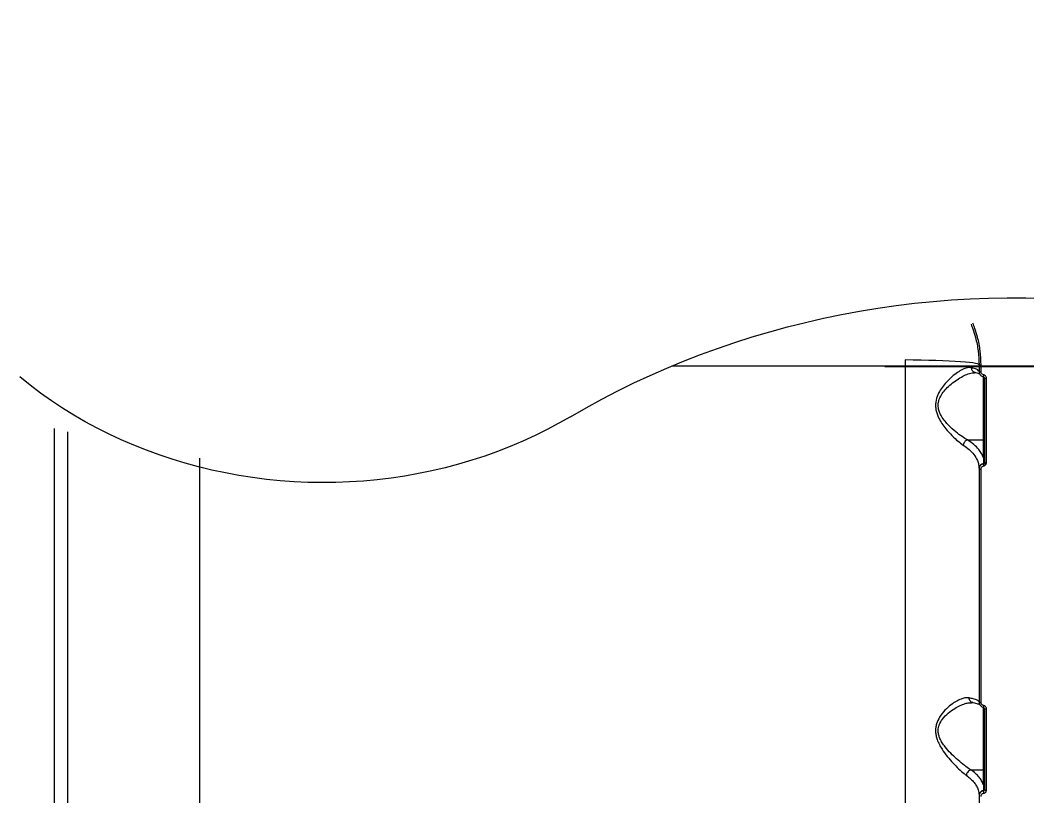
# Model space of a CAD drawing. Header units: millimetres. Extents: x -6901 to 7060, y -7557 to 6158.
# Drawn here: x 1490.2 to 1960.5, y -1412.7 to -1050.3 of the extents above; entities that cross this region are included whole.
import ezdxf

# ---------------------------------------------------------------- set-up
doc = ezdxf.new("R2010")
doc.units = ezdxf.units.MM
for name, color, linetype in [('DIKOM_ОБЪЕКТ', 7, 'Continuous'), ('DIKOM_РАЗМЕР_ЗОНА', 7, 'Continuous'), ('DIKOM_РАЗМЕР_ОБЪЕКТА', 7, 'Continuous')]:
    doc.layers.add(name, color=color, linetype=linetype)
doc.styles.add('style1', font='arial.ttf', dxfattribs={"width": 0.8})
doc.dimstyles.new('1-50', dxfattribs={"dimtxt": 300, "dimasz": 200, "dimexe": 100, "dimexo": 0, "dimgap": 100, "dimtad": 1, "dimtxsty": 'style1', "dimcen": 200, "dimclrd": 7, "dimclre": 7, "dimclrt": 7, "dimadec": 1, "dimazin": 2, "dimtfac": 1, "dimtmove": 0, "dimatfit": 2, "dimfxl": 0, "dimlwd": 25, "dimlwe": 18, "dimarcsym": 0})

# ---------------------------------------------------------------- blocks, each defined once
blk = doc.blocks.new('*D1')
at = {"layer": 'Defpoints', "color": 0, "transparency": 16777216}
for p in [(-4076.66, -462.32), (4983.51, -3127.59), (4983.51, -6854.07)]:
    blk.add_point(p, dxfattribs=at)
at = {"layer": 'DIKOM_РАЗМЕР_ОБЪЕКТА', "color": 7, "lineweight": 18, "transparency": 16777216}
for p, q in [((-4076.66, -462.32), (-4076.66, -6954.07)), ((4983.51, -3127.59), (4983.51, -6954.07))]:
    blk.add_line(p, q, dxfattribs=at)
at = {"layer": 'DIKOM_РАЗМЕР_ОБЪЕКТА', "color": 7, "lineweight": 25, "transparency": 16777216}
blk.add_line((-3876.66, -6854.07), (4783.51, -6854.07), dxfattribs=at)
at = {"layer": 'DIKOM_РАЗМЕР_ОБЪЕКТА', "color": 7, "transparency": 16777216}
for points in [[(-3876.66, -6820.74), (-3876.66, -6887.4), (-4076.66, -6854.07)], [(4783.51, -6820.74), (4783.51, -6887.4), (4983.51, -6854.07)]]:
    blk.add_solid(points, dxfattribs=at)
at = {"layer": 'DIKOM_РАЗМЕР_ОБЪЕКТА', "color": 7, "transparency": 16777216, "insert": (453.43, -6600.9), "char_height": 300, "attachment_point": 5, "style": 'style1'}
blk.add_mtext('9050', dxfattribs=at)
blk = doc.blocks.new('*D2')
at = {"layer": 'Defpoints', "color": 0, "transparency": 16777216}
for p in [(-1102.73, 4151.17), (-5819.23, -4492.42), (4721.24, -4492.42)]:
    blk.add_point(p, dxfattribs=at)
at = {"layer": 'DIKOM_РАЗМЕР_ОБЪЕКТА', "color": 7, "lineweight": 18, "transparency": 16777216}
for p, q in [((-1102.73, 4151.17), (-5919.23, 4151.17)), ((4721.24, -4492.42), (-5919.23, -4492.42))]:
    blk.add_line(p, q, dxfattribs=at)
at = {"layer": 'DIKOM_РАЗМЕР_ОБЪЕКТА', "color": 7, "lineweight": 25, "transparency": 16777216}
blk.add_line((-5819.23, 3951.17), (-5819.23, -4292.42), dxfattribs=at)
at = {"layer": 'DIKOM_РАЗМЕР_ОБЪЕКТА', "color": 7, "transparency": 16777216}
for points in [[(-5852.56, 3951.17), (-5785.89, 3951.17), (-5819.23, 4151.17)], [(-5852.56, -4292.42), (-5785.89, -4292.42), (-5819.23, -4492.42)]]:
    blk.add_solid(points, dxfattribs=at)
at = {"layer": 'DIKOM_РАЗМЕР_ОБЪЕКТА', "color": 7, "transparency": 16777216, "insert": (-6072.4, -170.63), "char_height": 300, "attachment_point": 5, "rotation": 90, "style": 'style1'}
blk.add_mtext('8650', dxfattribs=at)
blk = doc.blocks.new('*D3')
at = {"layer": 'Defpoints', "color": 0, "transparency": 16777216}
for p in [(-1553.27, 6158.28), (-6450.85, -6312.94), (5659.92, -6312.94)]:
    blk.add_point(p, dxfattribs=at)
at = {"layer": 'DIKOM_РАЗМЕР_ЗОНА', "color": 7, "lineweight": 18, "transparency": 16777216}
for p, q in [((-1553.27, 6158.28), (-6550.85, 6158.28)), ((5659.92, -6312.94), (-6550.85, -6312.94))]:
    blk.add_line(p, q, dxfattribs=at)
at = {"layer": 'DIKOM_РАЗМЕР_ЗОНА', "color": 7, "lineweight": 25, "transparency": 16777216}
blk.add_line((-6450.85, 5958.28), (-6450.85, -6112.94), dxfattribs=at)
at = {"layer": 'DIKOM_РАЗМЕР_ЗОНА', "color": 7, "transparency": 16777216}
for points in [[(-6484.18, 5958.28), (-6417.52, 5958.28), (-6450.85, 6158.28)], [(-6484.18, -6112.94), (-6417.52, -6112.94), (-6450.85, -6312.94)]]:
    blk.add_solid(points, dxfattribs=at)
at = {"layer": 'DIKOM_РАЗМЕР_ЗОНА', "color": 7, "transparency": 16777216, "insert": (-6704.02, -77.33), "char_height": 300, "attachment_point": 5, "rotation": 90, "style": 'style1'}
blk.add_mtext('12500', dxfattribs=at)
blk = doc.blocks.new('*D4')
at = {"layer": 'Defpoints', "color": 0, "transparency": 16777216}
for p in [(-5588.2, -1083.32), (7059.54, -2218.88), (7059.54, -7457.08)]:
    blk.add_point(p, dxfattribs=at)
at = {"layer": 'DIKOM_РАЗМЕР_ЗОНА', "color": 7, "lineweight": 18, "transparency": 16777216}
for p, q in [((-5588.2, -1083.32), (-5588.2, -7557.08)), ((7059.54, -2218.88), (7059.54, -7557.08))]:
    blk.add_line(p, q, dxfattribs=at)
at = {"layer": 'DIKOM_РАЗМЕР_ЗОНА', "color": 7, "lineweight": 25, "transparency": 16777216}
blk.add_line((-5388.2, -7457.08), (6859.54, -7457.08), dxfattribs=at)
at = {"layer": 'DIKOM_РАЗМЕР_ЗОНА', "color": 7, "transparency": 16777216}
for points in [[(-5388.2, -7423.74), (-5388.2, -7490.41), (-5588.2, -7457.08)], [(6859.54, -7423.74), (6859.54, -7490.41), (7059.54, -7457.08)]]:
    blk.add_solid(points, dxfattribs=at)
at = {"layer": 'DIKOM_РАЗМЕР_ЗОНА', "color": 7, "transparency": 16777216, "insert": (735.67, -7203.9), "char_height": 300, "attachment_point": 5, "style": 'style1'}
blk.add_mtext('12650', dxfattribs=at)

msp = doc.modelspace()

# ---------------------------------------------------------------- linework, layer by layer
at = {"layer": 'DIKOM_ОБЪЕКТ', "color": 7, "linetype": 'Continuous', "lineweight": 15}
for p, q in [((1794.694, -1211.874), (2116.671, -1211.874)), ((1894.187, -1212.098), (2018.177, -1212.098)), ((1903.679, -1209.096), (1903.679, -1687.754)), ((1938.182, -1211.326), (1938.182, -1214.52)), ((1939.141, -1214.579), (1939.141, -1211.383)), ((1940.182, -1216.969), (1940.182, -1246.437)), ((1940.682, -1217.486), (1940.682, -1256.949)), ((1941.647, -1257.043), (1941.647, -1217.547)), ((1506.299, -1472.324), (1506.299, -1241.142)), ((1512.299, -1242.701), (1512.299, -1472.324)), ((1932.795, -1246.437), (1940.182, -1246.437)), ((1940.182, -1246.437), (1940.182, -1254.564)), ((1574.182, -1499.383), (1574.182, -1254.892)), ((1938.182, -1259.736), (1938.182, -1260.03)), ((1938.182, -1260.03), (1938.182, -1368.933)), ((1939.141, -1369.119), (1939.141, -1260.127)), ((1940.265, -1257.5), (1940.265, -1257.597)), ((1934.504, -1369.212), (1934.683, -1369.208)), ((1940.182, -1371.292), (1940.182, -1400.582)), ((1940.682, -1371.858), (1940.682, -1409.826)), ((1941.647, -1410.047), (1941.647, -1372.047)), ((1934.376, -1400.582), (1940.182, -1400.582)), ((1940.182, -1400.582), (1940.182, -1407.383)), ((1940.265, -1410.216), (1940.265, -1410.388)), ((1938.182, -1412.452), (1938.182, -1412.736)), ((1938.182, -1412.736), (1938.182, -1519.239))]:
    msp.add_line(p, q, dxfattribs=at)
at = {"layer": 'DIKOM_ОБЪЕКТ', "color": 7, "linetype": 'Continuous', "lineweight": 15, "flags": 128}
for points in [[(1747.353, -1235.573), (1754.581, -1231.415), (1761.92, -1227.404), (1769.366, -1223.544), (1776.914, -1219.836), (1784.56, -1216.283), (1792.3, -1212.885), (1800.131, -1209.646), (1808.046, -1206.567), (1816.043, -1203.649), (1824.117, -1200.895), (1832.264, -1198.305), (1840.478, -1195.882), (1848.755, -1193.626), (1857.091, -1191.538), (1865.482, -1189.621), (1873.922, -1187.874), (1882.407, -1186.3), (1890.933, -1184.898), (1899.494, -1183.67), (1908.086, -1182.616), (1916.704, -1181.736), (1925.344, -1181.032), (1934, -1180.504), (1942.668, -1180.152), (1951.343, -1179.975), (1960.021, -1179.975), (1968.696, -1180.152)], [(1938.182, -1211.326), (1937.999, -1211.112), (1937.454, -1210.899), (1936.55, -1210.69), (1935.297, -1210.487), (1933.705, -1210.291), (1931.789, -1210.105), (1929.567, -1209.93), (1927.059, -1209.768), (1924.287, -1209.62), (1921.277, -1209.488), (1918.057, -1209.372), (1914.655, -1209.275), (1911.103, -1209.195), (1907.434, -1209.136), (1903.679, -1209.096)], [(1747.353, -1235.573), (1741.929, -1238.666), (1736.395, -1241.608), (1730.756, -1244.397), (1725.017, -1247.03), (1719.185, -1249.504), (1713.266, -1251.817), (1707.265, -1253.966), (1701.189, -1255.95), (1695.042, -1257.766), (1688.833, -1259.412), (1682.567, -1260.888), (1676.249, -1262.19), (1669.887, -1263.319), (1663.488, -1264.273), (1657.056, -1265.051), (1650.599, -1265.651), (1644.124, -1266.075), (1637.636, -1266.32), (1631.143, -1266.388), (1624.65, -1266.277), (1618.165, -1265.989), (1611.693, -1265.522), (1605.242, -1264.879), (1598.817, -1264.058), (1592.426, -1263.062), (1586.074, -1261.891), (1579.769, -1260.547), (1573.515, -1259.03), (1567.321, -1257.342), (1561.191, -1255.486), (1555.132, -1253.462), (1549.15, -1251.273), (1543.252, -1248.92), (1537.442, -1246.408), (1531.727, -1243.737), (1526.113, -1240.911), (1520.605, -1237.932), (1515.208, -1234.803), (1509.929, -1231.529), (1504.772, -1228.111), (1499.742, -1224.553), (1494.846, -1220.859), (1490.087, -1217.032)]]:
    msp.add_lwpolyline(points, dxfattribs=at)
at = {"layer": 'DIKOM_ОБЪЕКТ', "color": 7, "linetype": 'Continuous', "lineweight": 15}
for centre, radius, start, end in [((1938.909, -1207.137), 4.252, 260.15721, 273.13632), ((1938.909, -1210.521), 4.065, 259.69909, 273.28055), ((1948.09, -1217.639), 7.856, 168.42777, 175.24938), ((1941.412, -1213.615), 3.939, 259.31226, 273.41907), ((1940.204, -1245.96), 0.478, 267.34124, 357.06839), ((1940.204, -1254.086), 0.478, 267.34064, 357.06805), ((1940.525, -1259.831), 2.345, 96.36681, 177.66901), ((1938.91, -1257.605), 2.533, 253.28255, 275.23212), ((1940.197, -1257.005), 0.5, 277.84593, 328.19281), ((1950.919, -1256.71), 10.691, 184.75788, 190.10729), ((1943.065, -1254.279), 3.861, 230.74138, 245.54834), ((1941.414, -1254.435), 2.618, 253.76819, 275.11655), ((1938.917, -1367.71), 1.427, 238.96891, 279.03001), ((1970.58, -1375.932), 30.656, 169.95261, 171.464), ((1941.421, -1370.642), 1.423, 238.70286, 279.14755), ((1940.204, -1400.104), 0.478, 267.33817, 357.07052), ((1940.525, -1412.547), 2.345, 96.36731, 177.66927), ((1940.204, -1406.905), 0.478, 267.33884, 357.06985), ((1940.213, -1409.75), 0.469, 276.36565, 357.66946), ((1948.694, -1409.978), 8.438, 182.78304, 190.41496), ((1941.425, -1408.797), 1.269, 234.17607, 280.1081)]:
    msp.add_arc(centre, radius, start, end, dxfattribs=at)
for points, knots in [([(1934.452, -1192.376), (1934.745, -1193.092), (1935.525, -1195.132), (1936.796, -1199.257), (1937.94, -1204.869), (1938.101, -1209.162), (1938.182, -1211.326)], [0.69151311, 0.69151311, 0.69151311, 0.69151311, 0.72834532, 0.79549306, 0.89688926, 1, 1, 1, 1]), ([(1939.141, -1211.383), (1939.061, -1209.21), (1938.899, -1204.827), (1937.743, -1199.136), (1936.426, -1194.848), (1935.612, -1192.724), (1935.278, -1191.917)], [0, 0, 0, 0, 0.10130481, 0.20432511, 0.26954805, 0.31023723, 0.31023723, 0.31023723, 0.31023723]), ([(1934.7, -1212.671), (1934.312, -1212.622), (1933.535, -1212.524), (1931.94, -1212.868), (1929.913, -1213.746), (1927.435, -1215.341), (1924.852, -1217.447), (1922.477, -1219.874), (1920.439, -1222.492), (1918.827, -1225.326), (1917.96, -1228.116), (1917.828, -1230.555), (1918.026, -1232.443), (1918.534, -1234.308), (1919.44, -1236.48), (1920.808, -1238.824), (1922.919, -1241.65), (1925.504, -1244.494), (1928.303, -1247.062), (1929.987, -1248.277), (1930.754, -1248.831)], [0, 0, 0, 0, 0.0450767, 0.0901834, 0.1588881, 0.2276838, 0.2984045, 0.3691135, 0.4250487, 0.4808188, 0.5408197, 0.5713841, 0.6019548, 0.6344664, 0.6670297, 0.7198472, 0.7727703, 0.8528854, 0.9329861, 1, 1, 1, 1]), ([(1938.182, -1214.45), (1938.073, -1214.208), (1937.851, -1213.718), (1936.422, -1213.122), (1935.123, -1212.782), (1934.7, -1212.671)], [0, 0, 0, 0, 0.3958746, 0.8032235, 1, 1, 1, 1]), ([(1936.346, -1215.009), (1936.305, -1215.004), (1936.011, -1214.97), (1935.53, -1214.639), (1935.007, -1214.048), (1934.758, -1213.385), (1934.7, -1212.914), (1934.7, -1212.716), (1934.7, -1212.671)], [0, 0, 0, 0, 0.0418065, 0.3001191, 0.5584314, 0.8167519, 0.9580007, 1, 1, 1, 1]), ([(1932.787, -1246.438), (1932.786, -1246.438), (1931.97, -1245.985), (1930.201, -1244.883), (1927.249, -1242.676), (1924.512, -1240.223), (1922.259, -1237.752), (1920.801, -1235.734), (1919.818, -1233.825), (1919.176, -1231.924), (1919.042, -1230.23), (1919.31, -1228.127), (1920.141, -1225.963), (1921.856, -1223.537), (1924.005, -1221.281), (1926.531, -1219.194), (1929.248, -1217.388), (1931.888, -1216.006), (1934.018, -1215.277), (1935.389, -1214.997), (1935.916, -1215.037), (1936.025, -1215.046)], [0, 0, 0, 0, 0.00005, 0.0712324, 0.1549606, 0.2408364, 0.2946366, 0.3495138, 0.381093, 0.413544, 0.4592317, 0.4720691, 0.530641, 0.5868142, 0.6448912, 0.718862, 0.7943284, 0.8665781, 0.9405888, 0.9876303, 1, 1, 1, 1]), ([(1936.406, -1215.055), (1936.37, -1215.042), (1936.302, -1215.017), (1936.115, -1215.026), (1936.027, -1215.031)], [0, 0, 0, 0, 0.5261392, 1, 1, 1, 1]), ([(1938.701, -1215.821), (1938.688, -1215.812), (1938.658, -1215.792), (1938.327, -1215.629), (1937.709, -1215.408), (1937.036, -1215.202), (1936.484, -1215.077), (1936.341, -1215.045)], [0, 0, 0, 0, 0.1676217, 0.3833059, 0.6303219, 0.903787, 1, 1, 1, 1]), ([(1938.182, -1214.52), (1938.183, -1214.563), (1938.188, -1214.886), (1938.326, -1215.488), (1938.78, -1216.209), (1939.447, -1216.76), (1939.992, -1216.909), (1940.265, -1216.984)], [0, 0, 0, 0, 0.0372362, 0.2781026, 0.51886, 0.7593899, 1, 1, 1, 1]), ([(1940.394, -1216.063), (1940.23, -1216.018), (1939.902, -1215.928), (1939.501, -1215.596), (1939.228, -1215.162), (1939.145, -1214.799), (1939.142, -1214.605), (1939.141, -1214.579)], [0, 0, 0, 0, 0.2407356, 0.481356, 0.7220907, 0.9627978, 1, 1, 1, 1]), ([(1940.673, -1217.466), (1940.672, -1217.427), (1940.67, -1217.325), (1940.586, -1217.173), (1940.444, -1217.046), (1940.319, -1216.993), (1940.252, -1216.988), (1940.247, -1216.987)], [0, 0, 0, 0, 0.1673629, 0.4415018, 0.7124532, 0.9790251, 1, 1, 1, 1]), ([(1941.647, -1217.547), (1941.647, -1217.521), (1941.644, -1217.327), (1941.56, -1216.964), (1941.287, -1216.531), (1940.887, -1216.199), (1940.558, -1216.108), (1940.394, -1216.063)], [0, 0, 0, 0, 0.0372323, 0.2778756, 0.5185803, 0.7592331, 1, 1, 1, 1]), ([(1932.787, -1246.438), (1932.553, -1246.53), (1932.086, -1246.714), (1931.465, -1247.282), (1931.011, -1247.965), (1930.816, -1248.509), (1930.763, -1248.786), (1930.754, -1248.831)], [0, 0, 0, 0, 0.2462408, 0.4924791, 0.7387162, 0.9580387, 1, 1, 1, 1]), ([(1930.754, -1248.831), (1931.72, -1249.523), (1933.666, -1250.919), (1935.924, -1253.336), (1937.338, -1255.672), (1938.066, -1257.865), (1938.143, -1259.11), (1938.182, -1259.736)], [0, 0, 0, 0, 0.2106463, 0.4247503, 0.6762066, 0.8374, 1, 1, 1, 1]), ([(1932.795, -1246.437), (1932.793, -1246.438), (1932.79, -1246.438), (1932.788, -1246.438), (1932.787, -1246.438)], [0, 0, 0, 0, 0.5720255, 1, 1, 1, 1]), ([(1940.182, -1254.564), (1939.925, -1253.941), (1939.41, -1252.689), (1937.97, -1250.686), (1935.901, -1248.558), (1933.836, -1247.148), (1932.795, -1246.437)], [0, 0, 0, 0, 0.2160728, 0.4341114, 0.7147672, 1, 1, 1, 1]), ([(1940.182, -1254.564), (1940.22, -1255.42), (1940.263, -1256.404), (1940.265, -1257.374), (1940.265, -1257.5)], [0, 0, 0, 0, 0.8702191, 1, 1, 1, 1]), ([(1940.265, -1257.597), (1939.987, -1257.67), (1939.424, -1257.818), (1938.742, -1258.392), (1938.272, -1259.154), (1938.212, -1259.739), (1938.182, -1260.03)], [0, 0, 0, 0, 0.2425128, 0.491705, 0.7472748, 1, 1, 1, 1]), ([(1939.141, -1260.127), (1939.159, -1259.942), (1939.195, -1259.572), (1939.476, -1259.089), (1939.886, -1258.725), (1940.227, -1258.632), (1940.394, -1258.586)], [0, 0, 0, 0, 0.2566288, 0.5136647, 0.7612234, 1, 1, 1, 1]), ([(1940.622, -1257.268), (1940.599, -1257.317), (1940.55, -1257.418), (1940.438, -1257.53), (1940.333, -1257.582), (1940.279, -1257.594), (1940.265, -1257.597)], [0, 0, 0, 0, 0.3283069, 0.678692, 0.920388, 1, 1, 1, 1]), ([(1940.394, -1258.586), (1940.551, -1258.544), (1940.865, -1258.46), (1941.237, -1258.164), (1941.395, -1257.91), (1941.467, -1257.793)], [0, 0, 0, 0, 0.3509609, 0.7013839, 1, 1, 1, 1]), ([(1940.682, -1256.949), (1940.677, -1257.028), (1940.67, -1257.136), (1940.632, -1257.239), (1940.622, -1257.268)], [0, 0, 0, 0, 0.7209355, 1, 1, 1, 1]), ([(1941.467, -1257.793), (1941.499, -1257.726), (1941.61, -1257.491), (1941.632, -1257.229), (1941.647, -1257.043)], [0, 0, 0, 0, 0.2879216, 1, 1, 1, 1]), ([(1933.562, -1366.975), (1933.434, -1366.956), (1932.804, -1366.86), (1931.564, -1366.938), (1929.654, -1367.478), (1927.485, -1368.521), (1924.946, -1370.22), (1922.233, -1372.585), (1919.82, -1375.598), (1918.415, -1378.505), (1917.91, -1380.867), (1917.826, -1382.72), (1918.075, -1384.589), (1918.653, -1386.623), (1919.602, -1388.756), (1921.179, -1391.441), (1923.326, -1394.37), (1926.002, -1397.431), (1928.679, -1400.152), (1930.782, -1402.026), (1931.905, -1402.877), (1932.243, -1403.133)], [0, 0, 0, 0, 0.0134544, 0.0663209, 0.1192322, 0.1832731, 0.247351, 0.326479, 0.4053644, 0.4678589, 0.4990949, 0.5303024, 0.561441, 0.5926215, 0.634512, 0.6764875, 0.7480836, 0.8197585, 0.893957, 0.9680633, 1, 1, 1, 1]), ([(1938.182, -1368.863), (1938.075, -1368.638), (1937.858, -1368.181), (1936.242, -1367.574), (1934.6, -1367.178), (1933.697, -1367.002), (1933.562, -1366.975)], [0, 0, 0, 0, 0.3434997, 0.6969393, 0.9545322, 1, 1, 1, 1]), ([(1935.248, -1369.17), (1935.177, -1369.163), (1934.86, -1369.131), (1934.364, -1368.796), (1933.858, -1368.204), (1933.633, -1367.589), (1933.572, -1367.17), (1933.564, -1367.021), (1933.562, -1366.975)], [0, 0, 0, 0, 0.0749574, 0.3366044, 0.5982608, 0.8599094, 0.9567536, 1, 1, 1, 1]), ([(1934.368, -1400.583), (1934.368, -1400.583), (1934.009, -1400.357), (1932.826, -1399.597), (1930.602, -1397.949), (1927.777, -1395.581), (1924.942, -1392.895), (1922.661, -1390.365), (1920.966, -1388.002), (1919.956, -1386.16), (1919.322, -1384.371), (1918.999, -1382.41), (1919.198, -1380.775), (1919.855, -1378.773), (1921.204, -1376.515), (1923.775, -1373.957), (1926.614, -1371.94), (1929.318, -1370.491), (1931.598, -1369.637), (1933.346, -1369.205), (1934.209, -1369.21), (1934.504, -1369.212)], [0, 0, 0, 0, 0.0000419, 0.0339738, 0.1122458, 0.1926691, 0.2674428, 0.3438423, 0.3859506, 0.4289871, 0.4587739, 0.4897067, 0.5381072, 0.5500147, 0.6125034, 0.6936418, 0.7779408, 0.8458642, 0.9149466, 0.9708966, 1, 1, 1, 1]), ([(1935.209, -1369.262), (1935.185, -1369.254), (1935.013, -1369.194), (1934.74, -1369.203), (1934.504, -1369.211)], [0, 0, 0, 0, 0.1379166, 1, 1, 1, 1]), ([(1938.7, -1370.231), (1938.687, -1370.222), (1938.657, -1370.201), (1938.321, -1370.037), (1937.717, -1369.815), (1936.759, -1369.544), (1935.919, -1369.335), (1935.32, -1369.223), (1935.242, -1369.208)], [0, 0, 0, 0, 0.1359264, 0.3098132, 0.5088895, 0.7292093, 0.9644706, 1, 1, 1, 1]), ([(1938.182, -1368.933), (1938.183, -1368.982), (1938.189, -1369.306), (1938.331, -1369.905), (1938.786, -1370.614), (1939.45, -1371.156), (1939.994, -1371.303), (1940.265, -1371.376)], [0, 0, 0, 0, 0.042255, 0.2819845, 0.5212736, 0.7606222, 1, 1, 1, 1]), ([(1940.394, -1370.584), (1940.231, -1370.539), (1939.904, -1370.451), (1939.504, -1370.126), (1939.231, -1369.701), (1939.146, -1369.343), (1939.142, -1369.148), (1939.141, -1369.119)], [0, 0, 0, 0, 0.2393886, 0.4786752, 0.7179126, 0.9577157, 1, 1, 1, 1]), ([(1940.671, -1371.837), (1940.67, -1371.794), (1940.667, -1371.696), (1940.582, -1371.555), (1940.448, -1371.441), (1940.332, -1371.389), (1940.269, -1371.383), (1940.265, -1371.383)], [0, 0, 0, 0, 0.2107251, 0.485328, 0.7294377, 0.9830096, 1, 1, 1, 1]), ([(1941.647, -1372.047), (1941.647, -1372.018), (1941.643, -1371.824), (1941.557, -1371.465), (1941.284, -1371.041), (1940.884, -1370.716), (1940.557, -1370.628), (1940.394, -1370.584)], [0, 0, 0, 0, 0.0426277, 0.2824533, 0.5216239, 0.7607587, 1, 1, 1, 1]), ([(1934.368, -1400.583), (1934.127, -1400.67), (1933.646, -1400.843), (1933.005, -1401.398), (1932.518, -1402.097), (1932.32, -1402.664), (1932.258, -1403.007), (1932.248, -1403.09), (1932.243, -1403.133)], [0, 0, 0, 0, 0.2316363, 0.4632534, 0.6948743, 0.9264957, 0.961046, 1, 1, 1, 1]), ([(1934.376, -1400.582), (1934.374, -1400.582), (1934.372, -1400.582), (1934.369, -1400.583), (1934.368, -1400.583)], [0, 0, 0, 0, 0.6198538, 1, 1, 1, 1]), ([(1940.182, -1407.383), (1939.941, -1406.815), (1939.457, -1405.673), (1938.217, -1403.96), (1936.587, -1402.241), (1935.116, -1401.137), (1934.376, -1400.582)], [0, 0, 0, 0, 0.2380435, 0.4781578, 0.7377136, 1, 1, 1, 1]), ([(1932.243, -1403.133), (1932.932, -1403.667), (1934.319, -1404.739), (1935.884, -1406.429), (1937.059, -1408.157), (1937.972, -1410.156), (1938.104, -1411.601), (1938.182, -1412.452)], [0, 0, 0, 0, 0.187282, 0.3765442, 0.5570054, 0.7391942, 1, 1, 1, 1]), ([(1940.265, -1410.388), (1940.232, -1410.393), (1939.925, -1410.444), (1939.358, -1410.655), (1938.71, -1411.192), (1938.267, -1411.915), (1938.21, -1412.463), (1938.182, -1412.736)], [0, 0, 0, 0, 0.0286349, 0.267083, 0.5101448, 0.7556536, 1, 1, 1, 1]), ([(1940.182, -1407.383), (1940.19, -1407.524), (1940.229, -1408.229), (1940.26, -1409.188), (1940.264, -1409.984), (1940.265, -1410.216)], [0, 0, 0, 0, 0.1504201, 0.7521172, 1, 1, 1, 1]), ([(1940.682, -1409.826), (1940.676, -1409.893), (1940.666, -1410.023), (1940.579, -1410.197), (1940.456, -1410.321), (1940.347, -1410.37), (1940.286, -1410.385), (1940.272, -1410.387), (1940.265, -1410.388)], [0, 0, 0, 0, 0.263126, 0.5159598, 0.7521099, 0.9410821, 0.9741793, 1, 1, 1, 1]), ([(1940.394, -1411.504), (1940.414, -1411.501), (1940.598, -1411.47), (1940.939, -1411.341), (1941.33, -1411.008), (1941.596, -1410.557), (1941.63, -1410.217), (1941.647, -1410.047)], [0, 0, 0, 0, 0.0278559, 0.2650221, 0.5077223, 0.7539583, 1, 1, 1, 1]), ([(1939.141, -1412.959), (1939.158, -1412.789), (1939.192, -1412.449), (1939.458, -1412), (1939.848, -1411.667), (1940.19, -1411.538), (1940.374, -1411.507), (1940.394, -1411.504)], [0, 0, 0, 0, 0.2458075, 0.4917999, 0.7342866, 0.9715279, 1, 1, 1, 1])]:
    msp.add_open_spline(points, degree=3, knots=knots, dxfattribs=at)

# ---------------------------------------------------------------- dimensions: what is measured, and where the dimension line sits
at = {"layer": 'DIKOM_РАЗМЕР_ЗОНА'}
dim = msp.add_linear_dim(base=(-6450.85, -6312.937), p1=(-1553.272, 6158.285), p2=(5659.925, -6312.937), angle=90, text='12500', dimstyle='1-50', dxfattribs=at)
dim.commit()
dim.dimension.update_dxf_attribs({"geometry": '*D3', "text_midpoint": (-6450.85, -77.326), "dimtype": 160})
dim = msp.add_linear_dim(base=(7059.538, -7457.077), p1=(-5588.199, -1083.325), p2=(7059.538, -2218.883), text='12650', dimstyle='1-50', dxfattribs=at)
dim.commit()
dim.dimension.update_dxf_attribs({"geometry": '*D4', "text_midpoint": (735.669, -7457.077), "dimtype": 160})
at = {"layer": 'DIKOM_РАЗМЕР_ОБЪЕКТА'}
dim = msp.add_linear_dim(base=(-5819.225, -4492.425), p1=(-1102.732, 4151.169), p2=(4721.24, -4492.425), angle=90, text='8650', dimstyle='1-50', dxfattribs=at)
dim.commit()
dim.dimension.update_dxf_attribs({"geometry": '*D2', "text_midpoint": (-5819.225, -170.628), "dimtype": 160})
dim = msp.add_linear_dim(base=(4983.514, -6854.07), p1=(-4076.663, -462.325), p2=(4983.514, -3127.595), text='9050', dimstyle='1-50', dxfattribs=at)
dim.commit()
dim.dimension.update_dxf_attribs({"geometry": '*D1', "text_midpoint": (453.425, -6854.07), "dimtype": 160})

doc.saveas('drawing.dxf')
